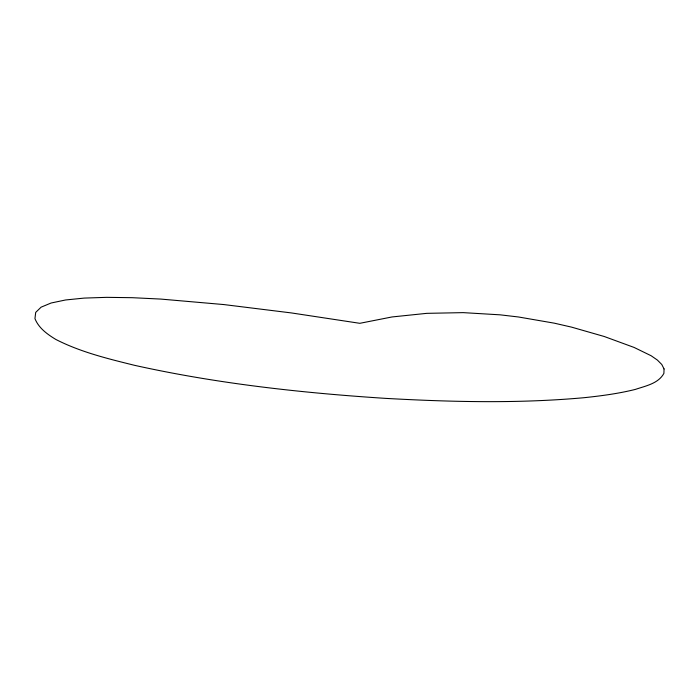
<?xml version="1.0" encoding="UTF-8"?>
<svg xmlns="http://www.w3.org/2000/svg" width="699" height="699" viewBox="0 0 699 699"><rect width="100%" height="100%" fill="white"/><g stroke="black" fill="none" stroke-linecap="round" stroke-linejoin="round"><path stroke-width="1.05" d="M664.05 368.941L663.901 373.362C658.388 383.62 645.544 385.935 635.435 389.387C618.528 393.616 601.219 395.896 583.91 397.714C518.081 403.646 451.842 402.039 385.944 398.395C301.54 392.925 217.136 383.664 134.479 365.306C107.707 358.683 80.542 352.086 55.841 339.452C47.383 334.314 38.716 328.146 34.95 318.622L35.701 312.401L41.101 307.167L51.114 303.008L65.575 299.976L84.203 298.089L106.597 297.346L132.303 297.695L160.77 299.076L223.811 304.563L291.413 312.934L359.819 323.314L392.025 316.953L426.809 313.344L463.21 312.636L500.169 314.838L518.509 316.988L554.324 323.174L571.564 327.132L604.251 336.499L634.089 347.438L651.11 355.73L657.383 360.072L661.787 364.494L664.05 368.941"/></g></svg>
